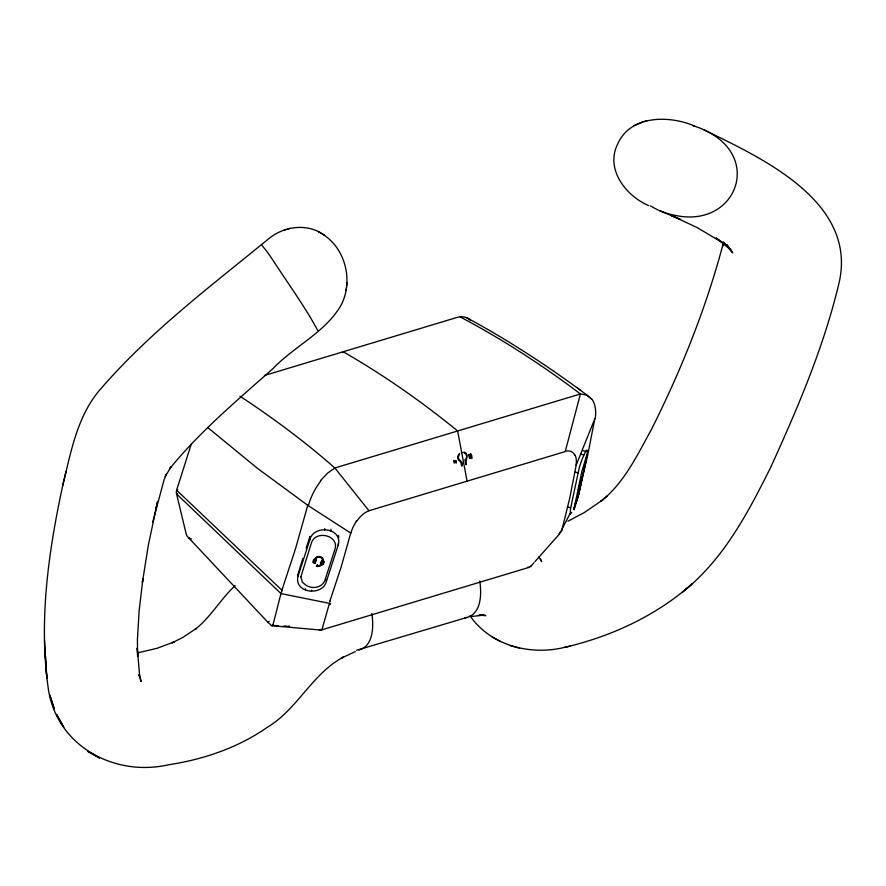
<?xml version="1.0" encoding="UTF-8"?>
<svg xmlns="http://www.w3.org/2000/svg" width="886" height="886" viewBox="0 0 886 886"><rect width="100%" height="100%" fill="white"/><g stroke="black" fill="none" stroke-linecap="round" stroke-linejoin="round"><path stroke-width="1.33" d="M298.172 575.778L309.945 539.496C313.301 525.542 339.072 526.971 338.773 541.878A17.975 14.774 -8.2 0 1 338.164 545.167L326.391 581.449C323.025 595.403 297.253 593.974 297.552 579.067A17.975 14.774 -8.2 0 1 298.172 575.778L298.172 574.25M298.172 573.674L302.802 558.468M305.426 589.666L305.426 588.703M309.945 539.496L309.945 536.44L306.168 548.102M311.551 590.896L311.562 590.131M322.847 560.672C323.168 556.563 317.21 555.456 315.438 558.878M324.774 530.049L324.774 528.521M326.391 581.449L326.391 579.411M330.899 531.279L330.91 529.241M338.164 545.167L338.164 543.639M323.324 560.871C323.833 556.054 316.734 554.835 314.873 558.955A1.351 1.13 0.5 0 0 314.231 559.155L314.165 559.199A2.093 1.75 0.5 0 0 313.6 559.653M470.2 453.865L471.407 458.516M469.646 458.472L468.738 454.85M470.233 458.461L468.893 454.651M581.581 477.875L580.64 481.342M321.983 561.27L321.241 563.795M471.994 458.516L471.784 455.692L470.588 453.466M152.78 521.92L164.043 479.902L166.258 474.187L165.217 476.557L171.02 466.833L170.023 468.273C200.358 431.15 237.426 400.151 273.154 368.432C294.307 346.315 325.051 332.527 340.877 305.548C353.747 281.416 345.673 247.759 321.795 233.694M346.094 290.364L346.448 287.274M346.581 286.067L346.969 282.778M329.825 601.306L329.725 602.059M580.895 481.275L581.194 478.385M586.787 455.083L581.792 471.629L573.929 509.583M581.781 476.956L581.67 477.554M581.869 477.111L579.876 483.59L580.751 481.774M574.206 507.445L578.536 494.366A17.975 2.381 -72.1 0 0 579.322 491.021L586.776 456.046C589.855 438.105 579.012 466.069 578.957 469.469A17.975 2.381 -72.1 0 0 578.17 472.814L570.518 508.774L570.241 514.234L571.692 512.473M586.233 459.856L586.975 455.194M586.211 459.978L579.821 489.925M324.553 235.333C307.697 222.729 283.719 226.008 268.203 239.165C210.813 286.056 150.919 331.231 102.045 387.359C77.359 414.415 71.079 451.561 62.64 485.86C48.542 551.646 38.785 619.646 48.032 686.794C55.286 745.126 113.652 777.266 168.406 764.795C203.415 759.501 237.924 747.795 267.118 727.428C297.519 709.343 312.127 673.615 343.425 657.069L341.11 658.243L355.286 651.631M581.714 477.931L581.216 479.547M580.275 483.247L578.469 489.659L581.737 476.746M581.249 478.994L581.371 478.23M323.39 562.078L323.368 562.167A9.923 8.317 0.5 0 1 323.279 562.499L322.814 563.928M579.654 490.7L578.957 493.768M316.955 565.622L318.163 565.512M723.474 242.299L722.555 246.253L723.209 243.561C706.197 307.963 681.168 370.215 651.321 429.71C637.211 455.116 624.364 482.759 601.018 501.188L601.649 500.656L584.417 512.485L567.926 521.212M317.31 566.641L316.8 566.099M62.64 485.86L66.073 471.286M155.936 508.398L157.575 501.465L148.272 545.599L142.38 582.567L142.934 578.713L139.168 610.388L137.43 639.482L137.618 656.382L137.252 647.91L139.49 673.958L141.095 681.567L138.88 674.589L139.467 676.018M578.89 494.034L574.15 509.594M458.483 456.224C456.888 460.709 464.186 460.93 462.182 465.759M177.565 493.602L176.591 493.967L280.962 593.598L272.921 625.073M350.69 533.195L341.188 566.962L330.412 599.501M578.193 495.152L587.617 455.592L594.816 418.79L576.199 465.072L569.776 497.976L561.912 529.939M207.933 427.705L257.793 468.594L307.763 505.33L295.581 548.467L281.726 590.718M576.531 501.398L577.86 496.404M561.979 529.695L561.735 530.57A4.386 2.736 -33.6 0 1 561.381 531.522L561.071 531.877M323.412 563.042L323.346 563.263A4.651 3.898 0.5 0 1 323.135 563.861M320.954 563.673A15.738 13.179 0.5 0 1 321.031 563.385L321.474 561.923M321.43 562.078L321.54 561.68A6.933 5.803 0.5 0 1 321.828 560.904M458.472 456.246L459.612 454.197M317.72 565.257L316.944 565.667M315.017 562.377L315.549 560.605A18.141 15.195 0.5 0 1 315.693 560.151L315.815 559.863M580.695 481.94L580.208 483.069M320.976 562.688L321.009 562.599A10.887 9.126 0.5 0 0 321.131 562.178L321.164 562.034A5.637 4.718 0.5 0 1 321.629 560.849M580.64 482.106L580.385 482.925M320.92 562.876L320.832 563.164A13.523 11.33 0.5 0 0 320.654 563.839M281.903 590.22L176.624 490.202L191.298 443.941M323.468 562.854L323.578 562.51A5.205 4.364 0.5 0 0 323.722 561.901M578.469 489.659L578.857 488.884M581.637 477.011L580.751 480.013M330.367 599.612L330.256 599.944M314.12 559.974L313.699 561.314A8.184 6.855 0.5 0 0 313.589 561.713L314.94 562.499M461.573 452.248L461.562 452.835M322.116 629.027L329.426 603.366L280.962 593.598M573.552 508.83L573.873 508.199M342.716 352.683L343.192 351.753C383.45 374.889 421.681 401.613 457.641 430.973L467.099 481.164M560.849 531.312L559.443 534.025L534.978 561.613M561.325 530.415L570.252 513.238M355.485 522.463L356.604 520.802M318.085 566.387L316.258 566.265L317.166 565.08M315.516 559.011C317.232 555.766 322.903 556.729 322.737 560.639M320.488 480.611L327.488 473.19L334.886 467.985L580.408 393.971L586.598 395.078L591.394 398.944M461.75 452.846L461.75 452.281M534.025 562.688L531.079 566.065M465.172 459.834C467.387 458.095 467.066 453.61 464.042 452.868M235.089 585.668C220.581 599.135 210.824 617.088 195.164 629.37L196.315 628.462L182.904 637.377L172.139 642.826L174.453 641.796L157.043 648.308L138.515 652.65M459.524 453.433C456.833 455.581 457.176 460.753 460.798 461.672M682.22 592.302L691.844 584.107C655.939 615.881 610.93 636.635 564.46 647.4C530.36 655.729 490.755 645.739 470.078 615.903M682.851 591.782C723.497 559.62 748.161 512.584 770.82 467.044C798.131 407.117 824.257 345.861 839.374 281.56C856.596 201.089 761.473 157.985 703.872 129.788M601.018 501.188L607.209 496.005M322.714 564.05L321.241 563.928M694.746 126.1C669.572 115.18 630.422 114.859 617.686 144.008C605.016 169.204 625.915 195.895 648.773 205.674M176.624 490.202L177.732 489.637M634.044 125.646L642.738 121.991M315.073 563.075L315.903 561.447A10.211 8.55 0.5 0 1 316.069 560.949L316.169 560.661A4.585 3.843 0.5 0 0 316.324 559.908L316.258 559.343A1.506 1.263 0.5 0 0 315.66 559.033M176.591 493.967L185.927 532.94A6.468 2.58 59.4 0 0 187.134 536.163A2.126 0.853 59.4 0 0 187.677 536.75L267.605 621.994L269.233 621.363M453.71 318.428L456.445 317.62A28.241 15.671 -47.5 0 1 460.199 316.9C502.273 339.227 542.442 365.198 580.408 393.971L565.235 451.572L368.964 510.746A18.13 10.543 -51.6 0 0 356.958 520.968M264.482 375.476L453.477 318.506M531.013 565.955A7.509 5.117 -88.6 0 1 529.296 567.317L321.086 630.068A7.509 3.588 55.9 0 0 322.227 629.226M356.537 650.302L466.889 617.464C481.829 613.289 481.552 593.099 479.78 580.983M644.133 121.559L647.001 120.706M283.93 230.15L286.145 229.485M287.618 229.042L290.11 228.289M564.46 647.4L570.163 646.138M358.963 650.003C373.903 645.828 373.626 625.638 371.854 613.522M466.889 617.464L464.873 617.741M471.396 616.501L483.922 615.083L477.864 615.515M278.293 625.693L271.249 625.372L267.605 621.994M283.93 625.959L286.743 626.092M288.149 626.158L289.567 626.225M480.799 615.294L485.727 615.604L479.758 614.685M271.924 625.693L320.333 630.035M317.066 565.246L317.675 565.379M316.856 565.966L317.476 566.11M583.01 450.675L585.801 451.362M580.585 454.175L583.94 455.005M575.379 472.127L578.17 472.814M578.624 490.844L579.322 491.021M567.372 506.969L570.717 507.789M463.887 452.115C470.388 453.798 464.485 460.919 466.49 464.463M317.941 565.966L317.996 565.977A4.009 3.356 0.5 0 0 321.363 564.36M509.849 645.473L519.528 648.131M479.636 614.751L481.818 615.482L479.858 614.751M660.103 210.846L680.481 219.418L670.813 215.243L697.149 227.591L725.036 244.171L716.087 237.935L730.906 249.841L723.275 242.21L732.689 252.831L726.93 244.735L728.68 247.659M319.957 629.88L319.636 629.736A13.755 6.169 62.2 0 1 319.193 629.625M466.867 317.808C506.46 339.15 544.281 363.758 580.563 390.316M650.512 205.929L655.263 208.598A84.801 78.178 -61.1 0 0 675.165 215.353C734.959 228.488 763.234 158.716 706.286 130.962A84.801 78.178 -61.1 0 0 692.885 125.723M491.52 636.502L500.346 641.542M318.251 231.611L320.931 233.206M307.763 505.33L350.712 533.04M239.929 396.208C273.121 417.993 305.039 441.793 334.886 467.985L368.964 510.746M577.716 388.19L590.187 397.57M317.598 330.356C306.656 309.347 288.039 283.409 273.708 261.37A84.801 1.772 57.1 0 0 266.42 250.816L261.603 244.913M320.765 564.327L320.976 564.537A3.71 3.101 0.5 0 1 318.251 565.822M538.854 556.884L541.667 561.58L540.493 559.077M456.29 463.035L455.537 460.654M323.855 561.469L323.877 561.502A1.772 1.484 0.5 0 0 323.545 561.026M574.959 454.972L575.512 456.124A26.447 15.904 -49.7 0 1 576.011 465.128M454.895 463.001L454.33 460.576M456.412 461.805L456.157 460.742M454.141 462.835L453.732 460.676M338.441 535.365L338.784 537.658M465.028 460.022L465.903 464.685M460.786 461.661L461.606 465.981M44.544 640.589L45.275 656.703M350.934 532.984A26.447 14.896 -52.1 0 1 355.64 522.519M560.262 531.977A22.095 17.587 82 0 1 559.088 533.593M529.296 567.306A3.599 2.558 74.8 0 1 528.909 567.383A6.036 4.286 75.7 0 1 527.879 567.173M565.312 451.24A18.119 10.898 -52 0 1 574.737 455.16M320.798 630.012A6.036 2.824 66.5 0 1 320.012 629.702M330.578 603.477A22.106 8.24 67.6 0 1 330.079 604.562M329.902 601.251A4.364 1.661 -52.9 0 1 330.124 600.486M314.907 559.575A1.517 1.274 0.5 0 1 315.77 559.775M322.072 561.203A1.539 1.285 0.5 0 1 322.914 561.392M313.655 559.686A4.474 3.743 0.5 0 0 313.4 560.306L313.179 561.026A4.84 4.053 0.5 0 0 312.991 561.779A1.539 1.285 0.5 0 0 313.19 562.61M315.084 563.142A1.694 1.418 0.5 0 1 313.334 562.544M323.368 561.104A1.395 1.163 0.5 0 1 323.634 561.514M322.969 564.149A1.429 1.196 0.5 0 1 321.906 564.393M322.072 560.716A1.473 1.24 0.5 0 1 322.537 560.749M323.977 562.023A5.537 4.64 0.5 0 1 323.767 562.876L323.733 562.998A6.224 5.205 0.5 0 0 323.645 563.286L323.611 563.396A4.508 3.777 0.5 0 1 323.357 564.127A1.717 1.44 0.5 0 1 321.828 564.903M321.629 564.77A1.362 1.141 0.5 0 1 321.208 564.659M321.552 564.736A4.364 3.655 0.5 0 1 318.096 566.464M322.017 560.594A1.495 1.251 0.5 0 1 322.593 560.605M297.563 576.011A17.975 14.774 -8.2 0 1 297.674 574.881M576.398 501.398A10.865 7.719 -19.4 0 1 575.324 503.78M591.638 398.711A47.168 28.884 -47.7 0 1 595.17 418.679M460.244 316.8A31.431 17.443 -47.5 0 1 470.544 320.577M308.538 505.109A47.168 26.059 -52.3 0 1 320.821 480.832M176.569 493.967A8.461 6.723 -20.8 0 1 176.735 490.213M281.194 593.255A10.71 2.06 -62.5 0 1 282.069 590.353M272.788 625.007A4.33 1.827 60.6 0 1 271.326 625.605M300.886 576.852L302.37 582.235L306.478 585.568A8.771 7.343 0.5 0 0 306.921 585.724C313.356 589.412 322.925 587.252 325.084 579.677L335.008 549.11C339.305 535.033 315.217 529.75 311.34 543.173L300.886 576.852M190.9 538.909L189.061 538.079L190.955 538.954M99.431 757.929L87.692 751.328L99.431 757.929M63.681 727.107L56.604 714.448L63.681 727.107M54.345 709.232L49.804 695.056L54.345 709.232M46.847 678.377L44.876 647.987L46.847 678.377"/></g></svg>
